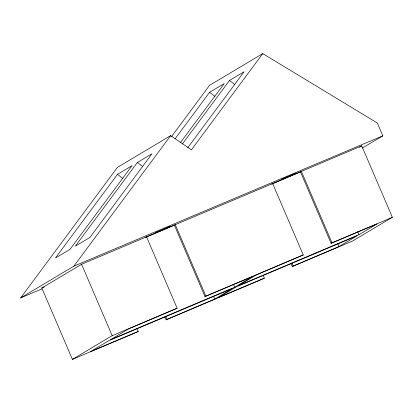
<?xml version="1.0" encoding="UTF-8"?>
<svg xmlns="http://www.w3.org/2000/svg" width="413" height="413" viewBox="0 0 413 413"><rect width="100%" height="100%" fill="white"/><g stroke="black" fill="none" stroke-linecap="round" stroke-linejoin="round"><path stroke-width="0.62" d="M42.038 288.868L20.65 297.892L117.431 167.373L170.641 135.65L191.41 149.821L262.751 53.613L377.337 123.007L382.83 135.82L362.325 148.045M117.488 174.348L55.461 257.996L70.045 249.302L132.072 165.654L117.488 174.348L122.8 178.437M137.374 162.49L75.352 246.138L89.936 237.444L151.963 153.796L137.374 162.49L142.707 166.558M20.65 297.892L73.86 266.173L170.641 135.65M171.571 136.538L209.541 85.331L262.751 53.613M175.138 138.778L209.597 92.306L224.182 83.612L180.533 142.475M182.391 143.961L229.483 80.452L244.068 71.759L187.786 147.658M136.987 328.464L138.252 331.417L137.364 331.944L72.409 359.387L41.806 287.985L81.583 264.274L361.747 145.892L392.35 217.3L352.573 241.011L292.218 266.514L290.953 263.561M174.389 225.214L175.272 224.687L205.875 296.09L204.993 296.617L174.389 225.214L145.655 237.356L146.538 236.825L177.141 308.232L128.5 328.939L110.379 339.739L234.636 287.236L252.751 276.436L204.993 296.617M300.504 171.922L301.387 171.395L331.995 242.803L331.107 243.329L300.504 171.922L271.769 184.064L272.652 183.537L303.261 254.945L256.385 274.903L238.265 285.703L358.98 234.698L377.1 223.898L331.107 243.329M359.537 147.214L361.747 145.892M72.409 359.387L112.186 335.676L177.141 308.232M164.833 316.848L166.098 319.801L214.745 299.095L232.865 288.289L108.609 340.792L90.488 351.597L138.252 331.417M263.102 275.177L264.366 278.125L263.484 278.656L166.098 319.801M292.218 266.514L339.088 246.551L357.209 235.751L236.499 286.756L218.379 297.561L264.366 278.125M41.806 287.985L44.17 286.989M205.875 296.09L303.261 254.945M331.995 242.803L392.35 217.3M73.86 266.173L382.83 135.82M229.483 80.452L234.816 84.515M209.597 92.306L214.93 96.374M357.71 231.734L358.98 234.698M337.819 243.587L339.088 246.551M291.836 263.035L293.101 265.987M233.36 284.273L234.636 287.236M213.475 296.126L214.745 299.095M165.721 316.322L166.986 319.275M81.583 264.274L112.186 335.676M281.857 179.263L296.327 173.099L281.857 179.263M155.732 232.529L161.607 230.32L170.197 226.35L155.732 232.529"/></g></svg>
